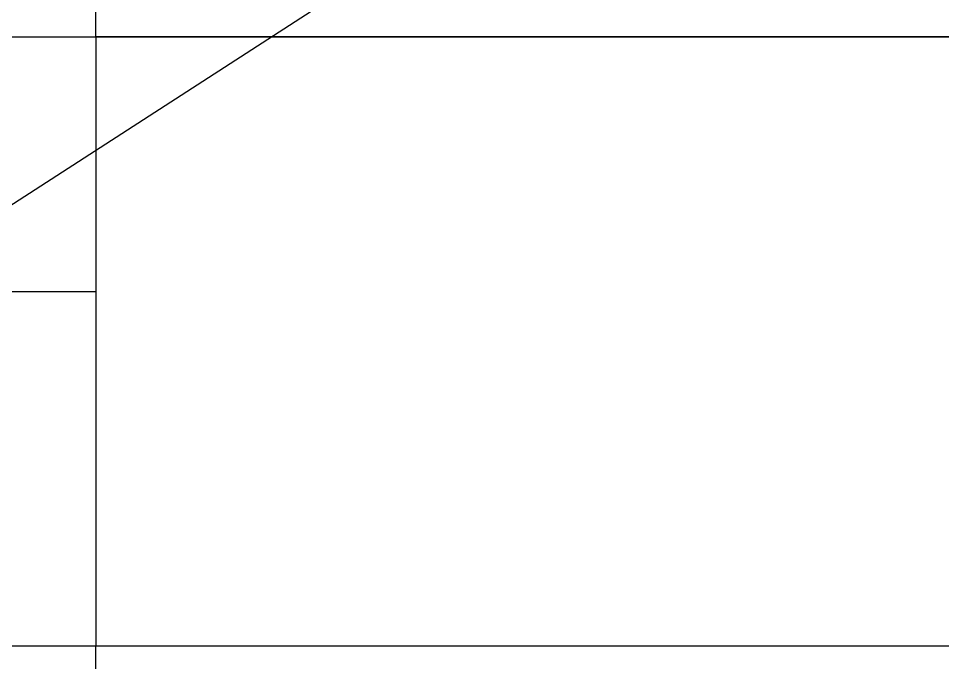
# Model space of a CAD drawing. Header units: millimetres. Extents: x 0 to 297, y 0 to 210.
# Drawn here: x 143.93 to 157.83, y 158.54 to 168.24 of the extents above; entities that cross this region are included whole.
import ezdxf

# ---------------------------------------------------------------- set-up
doc = ezdxf.new("R2010")
doc.units = ezdxf.units.MM
doc.layers.add('图框', color=7, linetype='Continuous')
doc.dimstyles.new('SLDDIMSTYLE0', dxfattribs={"dimtxt": 0.18, "dimasz": 1.016, "dimexe": 0, "dimexo": 0.0625, "dimgap": 0, "dimtad": 0, "dimtih": 1, "dimtoh": 1, "dimdec": 0, "dimrnd": 1e-09, "dimzin": 0, "dimdsep": 46, "dimtxsty": 'Standard', "dimblk1": 'DOT', "dimblk2": 'DOT', "dimsah": 1, "dimcen": 0.09, "dimadec": 0, "dimazin": 0, "dimtfac": 1.016, "dimtdec": 0, "dimtofl": 0, "dimtmove": 0, "dimatfit": 3, "dimldrblk": 'DOT', "dimfxl": 1, "dimfrac": 2, "dimtolj": 1, "dimtzin": 0, "dimarcsym": 0})

# ---------------------------------------------------------------- blocks, each defined once
blk = doc.blocks.new('_Dot')
at = {"color": 0, "linetype": 'ByBlock', "lineweight": -2}
blk.add_line((-0.5, 0), (-1, 0), dxfattribs=at)
at = {"color": 0, "linetype": 'ByBlock', "const_width": 0.5}
blk.add_lwpolyline([(-0.25, 0, 1), (0.25, 0, 1)], format="xyb", close=True, dxfattribs=at)

msp = doc.modelspace()

# ---------------------------------------------------------------- linework, layer by layer
at = {"color": 7, "linetype": 'Continuous', "lineweight": 25}
for p, q in [((145.094, 167.961), (145.094, 168.461)), ((135.331, 167.961), (145.094, 167.961)), ((135.331, 167.961), (145.094, 167.961)), ((145.094, 167.961), (158.901, 167.961)), ((145.094, 167.961), (145.094, 158.795)), ((158.901, 167.961), (145.094, 167.961)), ((145.094, 167.961), (145.094, 164.128)), ((138.831, 164.128), (145.094, 164.128)), ((138.831, 158.795), (145.094, 158.795)), ((145.094, 158.795), (158.901, 158.795)), ((145.094, 158.295), (145.094, 158.795)), ((145.094, 158.795), (158.901, 158.795))]:
    msp.add_line(p, q, dxfattribs=at)

# ---------------------------------------------------------------- leaders
at = {"layer": '图框'}
msp.add_leader([(154.118, 172.087), (104.258, 139.828)], dimstyle='SLDDIMSTYLE0', dxfattribs=at)

doc.saveas('drawing.dxf')
